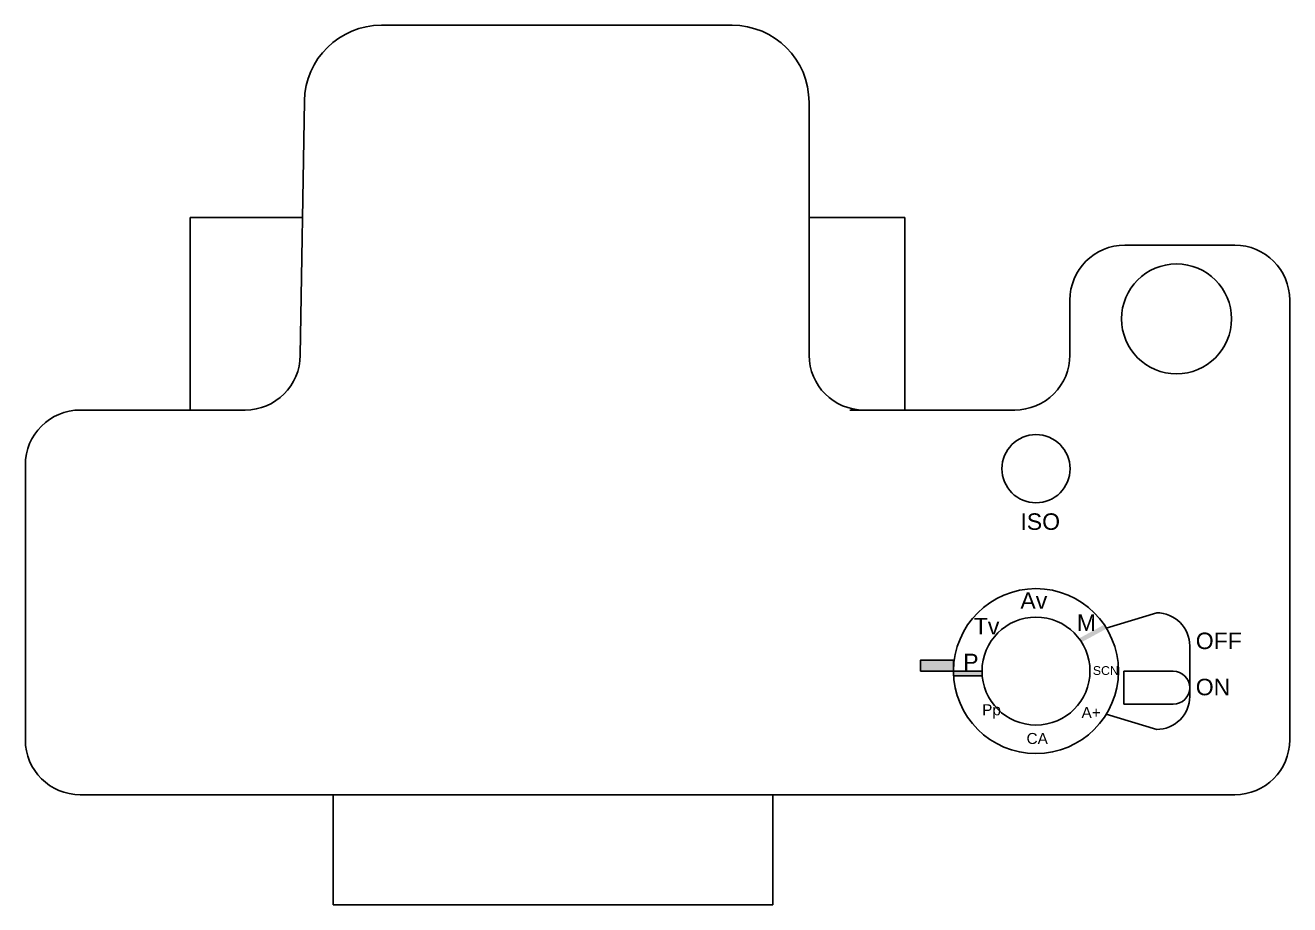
# Model space of a CAD drawing. Header units: millimetres. Extents: x 0.6 to 33.7, y 1.5 to 10.4.
# Drawn here: x 18.135 to 19.285, y 8.053 to 8.853 of the extents above; entities that cross this region are included whole.
import ezdxf

# ---------------------------------------------------------------- set-up
doc = ezdxf.new("R2010")
doc.units = ezdxf.units.MM
doc.header["$MEASUREMENT"] = 0
for name, color, linetype in [('butoane', 222, 'Continuous'), ('buton blitz', 80, 'Continuous'), ('camera', 11, 'Continuous'), ('detalii cameră', 13, 'Continuous'), ('SELECTOR DE MODURI', 223, 'Continuous')]:
    doc.layers.add(name, color=color, linetype=linetype)
doc.styles.get("Standard").update_dxf_attribs({"font": 'arial.ttf'})

msp = doc.modelspace()

# ---------------------------------------------------------------- hatches: boundary and pattern name
at = {"layer": 'camera', "true_color": 0x642165}
h = msp.add_hatch(color=219, dxfattribs=at)
h.dxf.hatch_style = 1
h.paths.add_polyline_path([(19.1164, 8.3079), (19.0937, 8.2955, 0.013809), (19.0957, 8.2919), (19.1185, 8.3043), (19.1183, 8.3046, -0.01913)])
at = {"layer": 'camera'}
h = msp.add_hatch(color=0, dxfattribs=at)
h.dxf.hatch_style = 1
h.paths.add_polyline_path([(18.9794, 8.2757), (18.9494, 8.2757), (18.9494, 8.2657), (18.9794, 8.2657)])
at = {"layer": 'camera', "true_color": 0x642165}
h = msp.add_hatch(color=219, dxfattribs=at)
h.dxf.hatch_style = 1
h.paths.add_polyline_path([(19.0052, 8.2657), (18.9794, 8.2657, 0.013809), (18.9795, 8.2615), (19.0054, 8.2615), (19.0054, 8.2619, -0.01913)])

# ---------------------------------------------------------------- linework, layer by layer
msp.add_lwpolyline([(18.9794, 8.2657), (18.9794, 8.2757), (18.9494, 8.2757), (18.9494, 8.2657), (18.9794, 8.2657), (18.9794, 8.2757)])
at = {"layer": 'butoane', "ltscale": 2}
msp.add_line((19.0052, 8.2657), (18.9794, 8.2657), dxfattribs=at)
at = {"layer": 'butoane'}
msp.add_lwpolyline([(19.1183, 8.3049), (19.1642, 8.3187, -0.414214), (19.1942, 8.2887), (19.1942, 8.2426, -0.414214), (19.1642, 8.2126), (19.1183, 8.2264)], format="xyb", dxfattribs=at)
for points in [[(18.9794, 8.2657), (19.0052, 8.2657), (19.0052, 8.2657), (18.9794, 8.2657)], [(18.9794, 8.2657), (19.0054, 8.2657), (19.0054, 8.2615), (18.9794, 8.2615)]]:
    msp.add_lwpolyline(points, close=True, dxfattribs=at)
at = {"layer": 'buton blitz'}
msp.add_circle((19.1822, 8.5861), 0.05, dxfattribs=at)
at = {"layer": 'camera'}
for p, q in [((18.459, 8.8532), (18.778, 8.8532)), ((18.3852, 8.5532), (18.389, 8.7843)), ((18.848, 8.5532), (18.848, 8.7832)), ((18.2852, 8.5032), (18.2852, 8.6782)), ((18.2852, 8.6782), (18.3871, 8.6782)), ((18.848, 8.6782), (18.9352, 8.6782)), ((18.9352, 8.6782), (18.9352, 8.5032)), ((19.2352, 8.6532), (19.1352, 8.6532)), ((19.2852, 8.2032), (19.2852, 8.6032)), ((18.2852, 8.5032), (18.2852, 8.5376)), ((18.3352, 8.5032), (18.1852, 8.5032)), ((18.8852, 8.5032), (19.0352, 8.5032)), ((18.1352, 8.4532), (18.1352, 8.2032)), ((19.2352, 8.1532), (18.1852, 8.1532)), ((18.4152, 8.1532), (18.4152, 8.0532)), ((18.8152, 8.0532), (18.8152, 8.1532)), ((18.4152, 8.0532), (18.8152, 8.0532))]:
    msp.add_line(p, q, dxfattribs=at)
msp.add_lwpolyline([(18.9352, 8.5032), (19.0352, 8.5032, 0.414214), (19.0852, 8.5532), (19.0852, 8.6032)], format="xyb", dxfattribs=at)
for centre, radius, start, end in [((18.459, 8.7832), 0.07, 90, 179.0452), ((18.778, 8.7832), 0.07, 0, 90), ((19.1352, 8.6032), 0.05, 90, 180), ((19.2352, 8.6032), 0.05, 0, 90), ((18.3352, 8.5532), 0.05, 270, 0), ((18.898, 8.5532), 0.05, 180, 270), ((18.1852, 8.4532), 0.05, 90, 180), ((18.1852, 8.2032), 0.05, 180, 270), ((19.2352, 8.2032), 0.05, 270, 0)]:
    msp.add_arc(centre, radius, start, end, dxfattribs=at)
at = {"layer": 'detalii cameră'}
msp.add_circle((19.0544, 8.4498), 0.031, dxfattribs=at)
at = {"layer": 'SELECTOR DE MODURI'}
for p, q in [((19.1342, 8.2656), (19.1792, 8.2656)), ((19.1342, 8.2656), (19.1342, 8.2356)), ((19.1342, 8.2356), (19.1792, 8.2356))]:
    msp.add_line(p, q, dxfattribs=at)
for radius in [0.075, 0.0491]:
    msp.add_circle((19.0544, 8.2657), radius, dxfattribs=at)
msp.add_arc((19.1792, 8.2506), 0.015, 270, 90, dxfattribs=at)

# ---------------------------------------------------------------- texts
at = {"attachment_point": 1}
for s, insert, char_height in [('ISO', (19.0402, 8.4092), 0.015), ('Av', (19.0402, 8.3374), 0.015), ('M', (19.0915, 8.3172, 0.1799), 0.015), ('Tv', (18.9978, 8.314), 0.015), ('OFF', (19.1997, 8.3007), 0.015), ('P', (18.9882, 8.2815), 0.015), ('SCN', (19.1061, 8.2702), 0.008), ('ON', (19.1997, 8.2587), 0.015), ('^I{\\H0.66667x;Pp}', (18.9996, 8.2355), 0.015), ('A+', (19.0958, 8.233), 0.01), ('CA', (19.0458, 8.2094), 0.01)]:
    msp.add_mtext_dynamic_manual_height_columns(s, width=0.025877, gutter_width=1, heights=[0], dxfattribs=dict(at, insert=insert, char_height=char_height))

doc.saveas('drawing.dxf')
